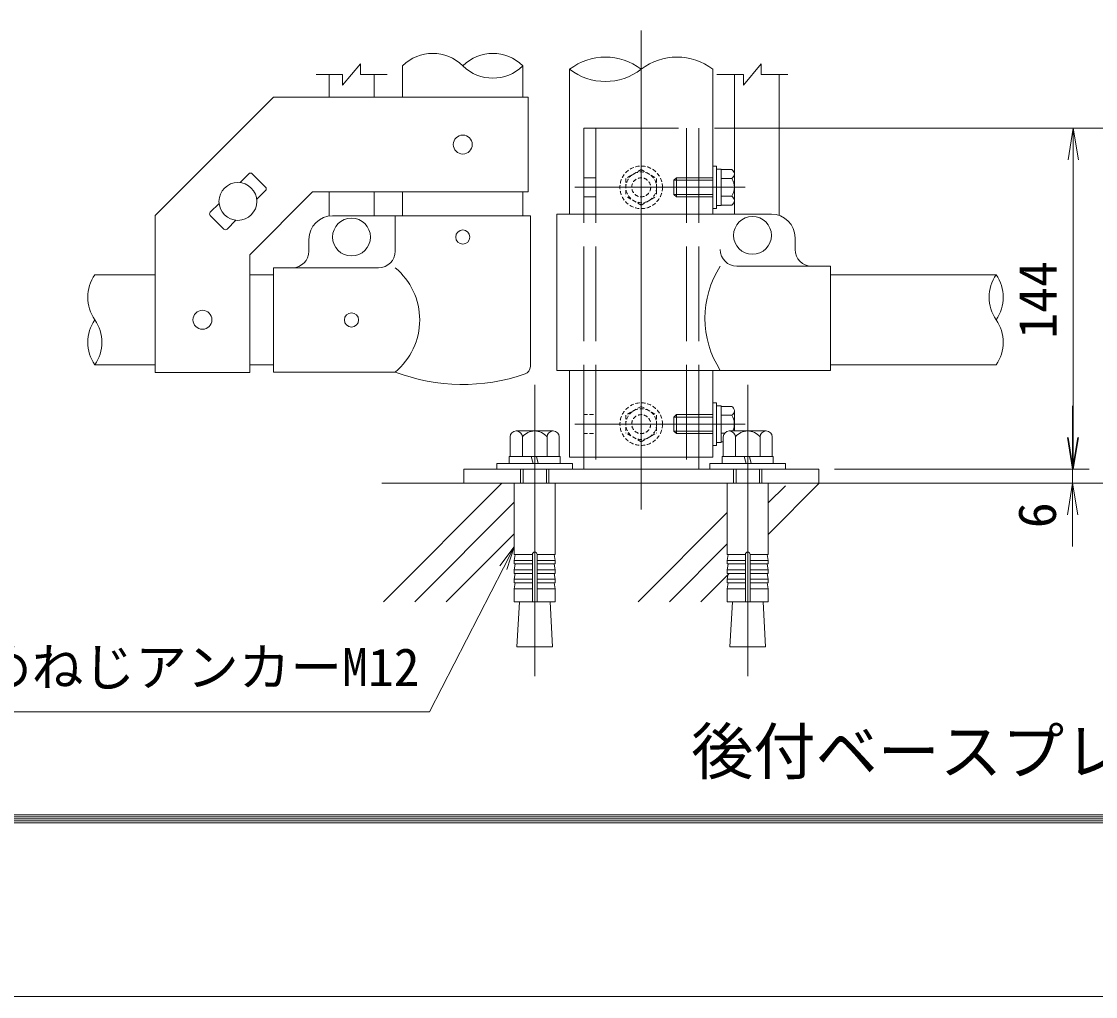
# Model space of a CAD drawing. Units: millimetres, scale not verified. Extents: x -4200 to 4200, y -2970 to 2970.
# Drawn here: x -413 to 948, y -2970 to -1735 of the extents above; entities that cross this region are included whole.
import ezdxf
from ezdxf.enums import TextEntityAlignment as Align

# ---------------------------------------------------------------- set-up
doc = ezdxf.new("R2010")
doc.units = ezdxf.units.MM
doc.header["$LTSCALE"] = 20
for name, pattern in [('DASHED', [7.5, 6, -1.5]), ('USER1', [50.8, 31.75, -6.35, 6.35, -6.35]), ('USER3', [0.375, 0.25, -0.125])]:
    doc.linetypes.add(name, pattern=pattern)
doc.layers.add('0-0_D-TTL-TXT', color=7, linetype='Continuous')
for name, color, linetype, lineweight in [('0-1_D-STR-TXT', 7, 'Continuous', 9), ('0-2_D-BMK', 2, 'USER1', 13), ('0-3_D-STR1', 1, 'Continuous', 18), ('0-4_D-STR3', 3, 'Continuous', 13), ('0-5_D-STR-DIM', 7, 'Continuous', 9), ('0-6_0', 3, 'Continuous', 18), ('0-8_D-TTL', 7, 'Continuous', 9), ('0-9_D-BGD', 7, 'Continuous', 9), ('0-B_D-DCR-HCH', 7, 'Continuous', 9)]:
    doc.layers.add(name, color=color, linetype=linetype, lineweight=lineweight)
doc.styles.add('ＭＳ ゴシック', font='')
doc.styles.get('ＭＳ ゴシック').set_extended_font_data('MS Gothic')

# ---------------------------------------------------------------- blocks, each defined once
blk = doc.blocks.new('_Open')
at = {"layer": '0-6_0', "color": 7, "lineweight": 9}
blk.add_line((-20, 3.33), (0, 0), dxfattribs=at)
blk.add_lwpolyline([(-20, -3.33), (0, 0), (-20, 0)], dxfattribs=at)
blk = doc.blocks.new('MLeader1')
at = {"layer": '0-5_D-STR-DIM'}
blk.add_line((193, -2424.56), (211.15, -2400.15), dxfattribs=at)
for points in [[(201.9, -2429.12), (211.15, -2400.15), (197.45, -2426.84)], [(197.45, -2426.84), (103.89, -2609.18), (-686.95, -2609.18), (-692.35, -2609.18)]]:
    blk.add_lwpolyline(points, dxfattribs=at)

msp = doc.modelspace()

# ---------------------------------------------------------------- linework, layer by layer
at = {"layer": '0-2_D-BMK'}
for p, q in [((372.1, -1746.22), (372.1, -2352.84)), ((504.02, -1944.84), (287.96, -1944.84)), ((237.1, -2195.04), (237.1, -2564.05)), ((507.1, -2195.04), (507.1, -2564.05)), ((504.02, -2244.84), (287.96, -2244.84))]:
    msp.add_line(p, q, dxfattribs=at)
at = {"layer": '0-3_D-STR1'}
for p, q in [((69.7, -1790.88), (69.7, -1830.69)), ((222.1, -1790.34), (222.1, -1830.69)), ((281.35, -1795.32), (281.35, -1978.74)), ((462.85, -1795.32), (462.85, -1978.74)), ((69.7, -1950.69), (69.7, -1980.84)), ((222.1, -1950.69), (222.1, -1980.84)), ((-244.1, -2055.84), (-320.68, -2055.84)), ((-94.1, -2055.84), (-124.1, -2055.84)), ((612.1, -2055.84), (822.3, -2055.84)), ((-244.1, -2169.84), (-320.47, -2169.84)), ((-94.1, -2169.84), (-124.1, -2169.84)), ((281.35, -2176.74), (281.35, -2286.84)), ((462.84, -2286.84), (462.85, -2176.74)), ((612.1, -2169.84), (822.1, -2169.84)), ((281.35, -2286.84), (462.85, -2286.84))]:
    msp.add_line(p, q, dxfattribs=at)
at = {"layer": '0-4_D-STR3'}
for p, q in [((-23.6, -1801.74), (-23.6, -1830.69)), ((33.4, -1801.74), (33.4, -1830.69)), ((490.15, -1978.74), (490.15, -1801.74)), ((547.15, -1980.47), (547.15, -1801.74)), ((229, -1950.69), (229, -1830.69)), ((462.85, -1917.84), (467.65, -1917.84)), ((467.65, -1917.84), (467.65, -1971.84)), ((-125.32, -1927.69), (-136.46, -1938.84)), ((-104.1, -1944.66), (-121.07, -1927.69)), ((486.91, -1922.34), (473.65, -1922.34)), ((473.65, -1922.34), (473.65, -1967.34)), ((490.15, -1927.95), (490.15, -1961.73)), ((486.91, -1933.57), (473.65, -1933.57)), ((-44.4, -1950.69), (-124.1, -2030.4)), ((-104.1, -1948.9), (-115.25, -1960.05)), ((229, -1950.69), (-44.4, -1950.69)), ((-23.6, -1950.69), (-23.6, -1980.84)), ((33.4, -1950.69), (33.4, -1980.84)), ((486.91, -1956.12), (473.65, -1956.12)), ((-162.96, -1965.33), (-174.11, -1976.48)), ((486.91, -1967.34), (473.65, -1967.34)), ((-244.1, -2179.44), (-244.1, -1980.69)), ((-157.14, -1997.69), (-174.11, -1980.72)), ((-141.75, -1986.54), (-152.89, -1997.69)), ((60.25, -1980.84), (-19.1, -1980.84)), ((231.55, -1980.84), (60.25, -1980.84)), ((60.25, -1980.84), (60.25, -2025.84)), ((231.55, -1980.84), (231.55, -2171.92)), ((265, -1978.74), (537.1, -1978.74)), ((265, -1978.74), (265, -2176.74)), ((-49.1, -2025.84), (-49.1, -2010.84)), ((567.1, -2008.74), (567.1, -2023.74)), ((-124.1, -2179.44), (-124.1, -2030.4)), ((-94.1, -2046.84), (39.25, -2046.84)), ((-94.1, -2178.84), (-94.1, -2046.84)), ((493.3, -2044.74), (612.1, -2044.74)), ((612.1, -2044.74), (612.1, -2176.74)), ((265, -2176.74), (612.1, -2176.74)), ((-124.1, -2179.44), (-244.1, -2179.44)), ((-94.1, -2178.84), (60.25, -2178.84)), ((462.85, -2217.84), (467.65, -2217.84)), ((467.65, -2217.84), (467.65, -2271.84)), ((486.91, -2222.34), (473.65, -2222.34)), ((473.65, -2222.34), (473.65, -2267.34)), ((490.15, -2227.95), (490.15, -2253.54)), ((486.91, -2233.57), (473.65, -2233.57)), ((477.92, -2256.12), (473.65, -2256.12)), ((475.92, -2267.34), (473.65, -2267.34)), ((299.2, -2286.84), (299.2, -2301.84)), ((445, -2286.84), (445, -2301.84)), ((211.15, -2319.84), (263.05, -2319.84)), ((481.15, -2319.84), (533.05, -2319.84))]:
    msp.add_line(p, q, dxfattribs=at)
at = {"layer": '0-4_D-STR3', "linetype": 'DASHED'}
for p, q in [((299.2, -1869.84), (299.2, -2286.84)), ((299.2, -1869.84), (445, -1869.84)), ((314.5, -1869.84), (314.5, -2301.84)), ((429.7, -1869.84), (429.7, -2301.84)), ((445, -1869.84), (445, -2286.84)), ((299.2, -1932.84), (314.5, -1932.84)), ((416.65, -1932.84), (413.65, -1935.84)), ((462.85, -1932.84), (416.65, -1932.84)), ((445, -1932.84), (429.7, -1932.84)), ((462.85, -1935.84), (413.65, -1935.84)), ((413.65, -1935.84), (413.65, -1953.84)), ((299.2, -1956.84), (314.5, -1956.84)), ((462.85, -1953.84), (413.65, -1953.84)), ((462.85, -1956.84), (416.65, -1956.84)), ((445, -1956.84), (429.7, -1956.84)), ((416.65, -2232.84), (413.65, -2235.84)), ((462.85, -2235.84), (413.65, -2235.84)), ((413.65, -2235.84), (413.65, -2253.84)), ((462.85, -2232.84), (416.65, -2232.84)), ((445, -2232.84), (429.7, -2232.84)), ((462.85, -2253.84), (413.65, -2253.84)), ((462.85, -2256.84), (416.65, -2256.84))]:
    msp.add_line(p, q, dxfattribs=at)
at = {"layer": '0-4_D-STR3', "linetype": 'USER3'}
for p, q in [((372.1, -1922.34), (352.6, -1933.56)), ((372.1, -1922.34), (391.6, -1933.56)), ((352.6, -1933.56), (352.6, -1956.11)), ((391.6, -1933.56), (391.6, -1956.11)), ((372.1, -1967.34), (352.6, -1956.11)), ((372.1, -1967.34), (391.6, -1956.11)), ((372.1, -2222.34), (352.6, -2233.56)), ((372.1, -2222.34), (391.6, -2233.56)), ((299.2, -2232.84), (314.5, -2232.84)), ((352.6, -2233.56), (352.6, -2256.11)), ((391.6, -2233.56), (391.6, -2256.11)), ((299.2, -2256.84), (314.5, -2256.84)), ((372.1, -2267.34), (352.6, -2256.11)), ((372.1, -2267.34), (391.6, -2256.11))]:
    msp.add_line(p, q, dxfattribs=at)
at = {"layer": '0-4_D-STR3', "lineweight": 18}
for p, q in [((260.48, -2253.54), (213.71, -2253.54)), ((219.1, -2253.54), (255.1, -2253.54)), ((530.48, -2253.54), (483.71, -2253.54)), ((489.1, -2253.54), (525.1, -2253.54)), ((205.92, -2261.04), (205.92, -2285.94)), ((221.51, -2285.94), (221.51, -2261.04)), ((252.68, -2285.94), (252.68, -2261.04)), ((268.27, -2285.94), (268.27, -2261.04)), ((475.92, -2261.04), (475.92, -2285.94)), ((491.51, -2285.94), (491.51, -2261.04)), ((522.68, -2285.94), (522.68, -2261.04)), ((538.27, -2285.94), (538.27, -2261.04)), ((269.35, -2285.94), (204.85, -2285.94)), ((204.85, -2285.94), (204.85, -2294.94)), ((205.92, -2285.94), (268.27, -2285.94)), ((232.6, -2285.94), (235.01, -2294.94)), ((241.6, -2294.94), (239.18, -2285.94)), ((269.35, -2294.94), (269.35, -2285.94)), ((539.35, -2285.94), (474.85, -2285.94)), ((474.85, -2285.94), (474.85, -2294.94)), ((475.92, -2285.94), (538.27, -2285.94)), ((502.6, -2285.94), (505.01, -2294.94)), ((511.6, -2294.94), (509.18, -2285.94)), ((539.35, -2294.94), (539.35, -2285.94)), ((189.1, -2294.94), (189.1, -2301.84)), ((285.1, -2294.94), (189.1, -2294.94)), ((204.85, -2294.94), (269.35, -2294.94)), ((285.1, -2301.84), (285.1, -2294.94)), ((459.1, -2294.94), (459.1, -2301.84)), ((555.1, -2294.94), (459.1, -2294.94)), ((474.85, -2294.94), (539.35, -2294.94)), ((555.1, -2301.84), (555.1, -2294.94)), ((189.1, -2301.84), (285.1, -2301.84)), ((219.1, -2301.84), (219.1, -2319.84)), ((222.34, -2319.84), (222.34, -2301.84)), ((251.86, -2319.84), (251.86, -2301.84)), ((255.1, -2319.84), (255.1, -2301.84)), ((459.1, -2301.84), (555.1, -2301.84)), ((489.1, -2301.84), (489.1, -2319.84)), ((492.34, -2319.84), (492.34, -2301.84)), ((521.86, -2319.84), (521.86, -2301.84)), ((525.1, -2319.84), (525.1, -2301.84)), ((211.15, -2319.84), (211.15, -2409.95)), ((263.05, -2319.84), (263.05, -2409.95)), ((481.15, -2319.84), (481.15, -2409.95)), ((533.05, -2319.84), (533.05, -2409.95)), ((234.1, -2409.95), (211.15, -2409.95)), ((211.15, -2417.45), (212.45, -2410.07)), ((211.15, -2417.45), (234.1, -2417.45)), ((211.15, -2417.45), (211.15, -2421.95)), ((211.15, -2421.95), (234.1, -2421.95)), ((211.15, -2429.45), (212.45, -2422.07)), ((234.1, -2409.95), (234.1, -2469.84)), ((240.1, -2409.95), (263.05, -2409.95)), ((240.1, -2409.95), (240.1, -2469.84)), ((263.05, -2417.45), (240.1, -2417.45)), ((263.05, -2421.95), (240.1, -2421.95)), ((263.05, -2417.45), (261.74, -2410.07)), ((263.05, -2429.45), (261.74, -2422.07)), ((263.05, -2417.45), (263.05, -2421.95)), ((504.1, -2409.95), (481.15, -2409.95)), ((481.15, -2417.45), (482.45, -2410.07)), ((481.15, -2417.45), (504.1, -2417.45)), ((481.15, -2417.45), (481.15, -2421.95)), ((481.15, -2421.95), (504.1, -2421.95)), ((481.15, -2429.45), (482.45, -2422.07)), ((504.1, -2409.95), (504.1, -2469.84)), ((510.1, -2409.95), (533.05, -2409.95)), ((510.1, -2409.95), (510.1, -2469.84)), ((533.05, -2417.45), (510.1, -2417.45)), ((533.05, -2421.95), (510.1, -2421.95)), ((533.05, -2417.45), (531.74, -2410.07)), ((533.05, -2429.45), (531.74, -2422.07)), ((533.05, -2417.45), (533.05, -2421.95)), ((211.15, -2429.45), (234.1, -2429.45)), ((211.15, -2429.45), (211.15, -2433.95)), ((211.15, -2433.95), (234.1, -2433.95)), ((211.15, -2441.45), (212.45, -2434.07)), ((263.05, -2429.45), (240.1, -2429.45)), ((263.05, -2433.95), (240.1, -2433.95)), ((263.05, -2441.45), (261.74, -2434.07)), ((263.05, -2429.45), (263.05, -2433.95)), ((481.15, -2429.45), (504.1, -2429.45)), ((481.15, -2429.45), (481.15, -2433.95)), ((481.15, -2433.95), (504.1, -2433.95)), ((481.15, -2441.45), (482.45, -2434.07)), ((533.05, -2429.45), (510.1, -2429.45)), ((533.05, -2433.95), (510.1, -2433.95)), ((533.05, -2441.45), (531.74, -2434.07)), ((533.05, -2429.45), (533.05, -2433.95)), ((211.15, -2441.45), (234.1, -2441.45)), ((211.15, -2441.45), (211.15, -2445.95)), ((211.15, -2453.34), (212.45, -2445.95)), ((211.15, -2445.95), (234.1, -2445.95)), ((263.05, -2441.45), (240.1, -2441.45)), ((263.05, -2445.95), (240.1, -2445.95)), ((263.05, -2453.34), (261.74, -2445.95)), ((263.05, -2441.45), (263.05, -2445.95)), ((481.15, -2441.45), (504.1, -2441.45)), ((481.15, -2441.45), (481.15, -2445.95)), ((481.15, -2453.34), (482.45, -2445.95)), ((481.15, -2445.95), (504.1, -2445.95)), ((533.05, -2441.45), (510.1, -2441.45)), ((533.05, -2445.95), (510.1, -2445.95)), ((533.05, -2453.34), (531.74, -2445.95)), ((533.05, -2441.45), (533.05, -2445.95)), ((211.15, -2453.34), (234.1, -2453.34)), ((211.15, -2453.34), (211.15, -2469.84)), ((263.05, -2453.34), (240.1, -2453.34)), ((263.05, -2453.34), (263.05, -2469.84)), ((481.15, -2453.34), (504.1, -2453.34)), ((481.15, -2453.34), (481.15, -2469.84)), ((533.05, -2453.34), (510.1, -2453.34)), ((533.05, -2453.34), (533.05, -2469.84)), ((211.15, -2469.84), (263.05, -2469.84)), ((217.61, -2469.84), (214.36, -2527.14)), ((256.58, -2469.84), (259.83, -2527.14)), ((481.15, -2469.84), (533.05, -2469.84)), ((487.61, -2469.84), (484.36, -2527.14)), ((526.58, -2469.84), (529.83, -2527.14)), ((259.83, -2527.14), (214.36, -2527.14)), ((529.83, -2527.14), (484.36, -2527.14))]:
    msp.add_line(p, q, dxfattribs=at)
at = {"layer": '0-4_D-STR3'}
for points in [[(229, -1830.69), (-94.1, -1830.69), (-244.1, -1980.69)], [(462.85, -1917.84), (462.85, -1971.84), (467.65, -1971.84)], [(462.85, -2217.84), (462.85, -2271.84), (467.65, -2271.84)]]:
    msp.add_lwpolyline(points, dxfattribs=at)
at = {"layer": '0-4_D-STR3', "linetype": 'DASHED'}
for points in [[(416.65, -1932.84), (416.65, -1956.84), (413.65, -1953.84)], [(416.65, -2232.84), (416.65, -2256.84), (413.65, -2253.84)]]:
    msp.add_lwpolyline(points, dxfattribs=at)
at = {"layer": '0-4_D-STR3'}
for points in [[(473.65, -1921.74), (467.65, -1921.74), (467.65, -1967.94), (473.65, -1967.94)], [(473.65, -2221.74), (467.65, -2221.74), (467.65, -2267.94), (473.65, -2267.94)], [(147.1, -2319.84), (597.1, -2319.84), (597.1, -2301.84), (147.1, -2301.84)]]:
    msp.add_lwpolyline(points, close=True, dxfattribs=at)
for centre, radius in [((145.9, -1890.69), 12), ((-139.1, -1962.69), 24), ((4.9, -2007.84), 24), ((513.1, -2005.74), 24), ((145.9, -2007.84), 9), ((-184.1, -2112.69), 12), ((4.9, -2112.84), 9)]:
    msp.add_circle(centre, radius, dxfattribs=at)
at = {"layer": '0-4_D-STR3', "linetype": 'USER3'}
for centre, radius in [((372.1, -1944.84), 27), ((372.1, -1944.84), 19.5), ((372.1, -1944.84), 12), ((372.1, -2244.84), 27), ((372.1, -2244.84), 19.5), ((372.1, -2244.84), 12), ((372.1, -2244.84), 12)]:
    msp.add_circle(centre, radius, dxfattribs=at)
at = {"layer": '0-4_D-STR3'}
for centre, radius, start, end in [((-123.19, -1929.81), 3, 45, 135), ((483.66, -1927.95), 6.48, 300, 60), ((-106.22, -1946.78), 3, 315, 45), ((468.91, -1944.84), 21.24, 327.93138, 32.06862), ((483.66, -1961.73), 6.48, 300, 60), ((-171.98, -1978.6), 3, 135, 225), ((-19.1, -2010.84), 30, 90, 180), ((537.1, -2008.74), 30, 0, 90), ((-155.01, -1995.57), 3, 225, 315), ((-70.1, -2025.84), 21, 270, 0), ((39.25, -2025.84), 21, 270, 0), ((493.3, -2023.74), 21, 180, 270), ((588.1, -2023.74), 21, 180, 270), ((5.66, -2112.84), 85.65, 309.59418, 50.40582), ((574.94, -2110.74), 122.03, 147.25964, 212.74036), ((221.65, -2171.92), 9.9, 289.22051, 0), ((145.9, -1954.64), 240, 249.0916, 289.22051), ((483.66, -2227.95), 6.48, 300, 60), ((468.91, -2244.84), 21.24, 335.81766, 32.06862)]:
    msp.add_arc(centre, radius, start, end, dxfattribs=at)
at = {"layer": '0-4_D-STR3', "lineweight": 18}
for centre, radius, start, end in [((213.71, -2261.34), 7.8, 2.20423, 177.79577), ((237.1, -2273.49), 19.95, 38.61324, 141.38676), ((260.48, -2261.34), 7.8, 2.20423, 177.79577), ((483.71, -2261.34), 7.8, 2.20423, 177.79577), ((507.1, -2273.49), 19.95, 38.61324, 141.38676), ((530.48, -2261.34), 7.8, 2.20423, 177.79577), ((237.1, -2409.95), 3, 0, 180), ((507.1, -2409.95), 3, 0, 180)]:
    msp.add_arc(centre, radius, start, end, dxfattribs=at)
at = {"layer": '0-5_D-STR-DIM'}
for p, q in [((-6.35, -1815.24), (16.15, -1788.24)), ((16.15, -1801.74), (16.15, -1788.24)), ((501.85, -1815.24), (524.35, -1788.24)), ((524.35, -1801.74), (524.35, -1788.24)), ((-40.1, -1801.74), (-6.35, -1801.74)), ((-6.35, -1815.24), (-6.35, -1801.74)), ((16.15, -1801.74), (49.9, -1801.74)), ((468.1, -1801.74), (501.85, -1801.74)), ((501.85, -1815.24), (501.85, -1801.74)), ((524.35, -1801.74), (558.1, -1801.74)), ((465, -1869.84), (939.8, -1869.84)), ((465, -1869.84), (1044.8, -1869.84)), ((919.8, -1909.84), (919.8, -2261.84)), ((918.99, -2261.84), (918.99, -2221.84)), ((617.1, -2301.84), (939.8, -2301.84)), ((617.1, -2301.84), (938.99, -2301.84)), ((918.99, -2301.84), (918.99, -2319.84)), ((617.1, -2319.84), (938.99, -2319.84)), ((617.1, -2319.84), (1044.8, -2319.84)), ((918.99, -2359.84), (918.99, -2399.84))]:
    msp.add_line(p, q, dxfattribs=at)
for centre, radius, start, end in [((107.8, -1829.22), 54.05, 45.18146, 134.81854), ((184, -1829.22), 54.05, 45.18146, 134.81854), ((326.72, -1854.38), 74.48, 52.46732, 127.53307), ((417.47, -1854.38), 74.48, 52.46578, 127.53389), ((184, -1752.54), 54.05, 225.18146, 314.81854), ((326.72, -1736.25), 74.48, 232.46741, 307.5323), ((-279.61, -2084.11), 49.86, 145.03504, 214.96496), ((862.96, -2084.11), 49.86, 145.03504, 214.96496), ((781.23, -2084.11), 49.86, 325.03504, 34.96496), ((-279.61, -2141.26), 49.86, 145.03422, 214.96578), ((-361.33, -2141.26), 49.86, 325.03504, 34.96496), ((781.23, -2141.26), 49.86, 325.03422, 34.96578)]:
    msp.add_arc(centre, radius, start, end, dxfattribs=at)
at = {"layer": '0-8_D-TTL', "color": 2, "lineweight": 18}
msp.add_lwpolyline([(-4200, 2970), (4200, 2970), (4200, -2970), (-4200, -2970)], close=True, dxfattribs=at)
at = {"layer": '0-8_D-TTL'}
for points in [[(-3930, 2750), (3930, 2750), (3930, -2750), (-3930, -2750)], [(-3927.5, 2747.5), (3927.5, 2747.5), (3927.5, -2747.5), (-3927.5, -2747.5)], [(-3925, 2745), (3925, 2745), (3925, -2745), (-3925, -2745)], [(-3922.5, 2742.5), (3922.5, 2742.5), (3922.5, -2742.5), (-3922.5, -2742.5)], [(-3920, 2740), (3920, 2740), (3920, -2740), (-3920, -2740)]]:
    msp.add_lwpolyline(points, close=True, dxfattribs=at)
at = {"layer": '0-9_D-BGD'}
msp.add_line((800.68, -2319.84), (43.24, -2319.84), dxfattribs=at)
at = {"layer": '0-B_D-DCR-HCH'}
for p, q in [((45.39, -2469.84), (195.38, -2319.84)), ((533.02, -2384.5), (597.68, -2319.84)), ((533.02, -2344.73), (554.85, -2322.9)), ((85.16, -2469.84), (211.11, -2343.89)), ((368.13, -2469.84), (481.12, -2356.85)), ((124.93, -2469.84), (211.11, -2383.66)), ((407.91, -2469.84), (481.12, -2396.63)), ((447.68, -2469.84), (483.57, -2433.95))]:
    msp.add_line(p, q, dxfattribs=at)

# ---------------------------------------------------------------- block references
at = {"layer": '0-5_D-STR-DIM', "xscale": 2, "yscale": 2}
for p, rotation in [((919.8, -1869.84), 90), ((918.99, -2301.84), 270), ((919.8, -2301.84), 270), ((918.99, -2319.84), 90)]:
    msp.add_blockref('_Open', p, dxfattribs=dict(at, rotation=rotation))
at = {"layer": '0-5_D-STR-DIM'}
msp.add_blockref('MLeader1', (0, 0), dxfattribs=at)

# ---------------------------------------------------------------- texts
at = {"layer": '0-0_D-TTL-TXT', "style": 'ＭＳ ゴシック'}
msp.add_text('後付ベースプレート詳細図', height=57.77, dxfattribs=at).set_placement((435.44, -2705.63), align=Align.BOTTOM_LEFT)
at = {"layer": '0-1_D-STR-TXT', "style": 'ＭＳ ゴシック'}
msp.add_text('他穿孔めねじアンカーM12', height=48.09, dxfattribs=at).set_placement((-662.98, -2591.19), align=Align.BOTTOM_LEFT)
at = {"layer": '0-5_D-STR-DIM', "style": 'ＭＳ ゴシック'}
for s, p in [('144', (913.06, -2136.61)), ('6', (912.25, -2376.66))]:
    msp.add_text(s, height=48.09, rotation=90, dxfattribs=at).set_placement(p, align=Align.BOTTOM_LEFT)

doc.saveas('drawing.dxf')
